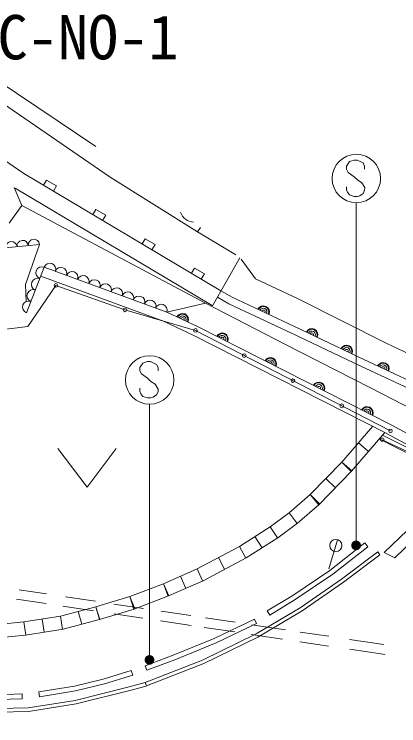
# Model space of a CAD drawing. Units: millimetres, scale not verified. Extents: x 40000 to 680000, y 20000 to 380000.
# Drawn here: x 324516 to 340404, y 285966 to 315345 of the extents above; entities that cross this region are included whole.
import ezdxf
from ezdxf.enums import TextEntityAlignment as Align

# ---------------------------------------------------------------- set-up
doc = ezdxf.new("R2010")
doc.units = ezdxf.units.MM
doc.header["$LTSCALE"] = 1000
doc.linetypes.add('CHAIN', pattern=[18.5, 12, -1.5, 3.5, -1.5])
for name, color, linetype, lineweight in [('M-BGD', 7, 'Continuous', 13), ('M-BMK', 2, 'CHAIN', 13), ('M-STR-STRC', 7, 'Continuous', 13)]:
    doc.layers.add(name, color=color, linetype=linetype, lineweight=lineweight)
doc.styles.add('ＭＳ ゴシック', font='')
doc.styles.get('ＭＳ ゴシック').set_extended_font_data('MS Gothic')

# ---------------------------------------------------------------- blocks, each defined once
blk = doc.blocks.new('filled_dot')
at = {"color": 0, "linetype": 'Continuous', "lineweight": -2, "const_width": 1.25}
blk.add_lwpolyline([(-0.625, 0, 1), (0.625, 0, 1)], format="xyb", close=True, dxfattribs=at)

msp = doc.modelspace()

# ---------------------------------------------------------------- linework, layer by layer
at = {"layer": 'M-BGD'}
for p, q in [((322901, 313230), (327881, 309889)), ((328486, 308620), (322458, 312740)), ((324910, 308770), (322333, 310540)), ((333058, 303920), (324910, 308770)), ((325853, 308500), (325725, 308285)), ((325853, 308500), (326260, 308258)), ((332087, 306359), (328486, 308620)), ((324826, 307445), (324517, 308191)), ((326260, 308258), (326132, 308043)), ((332700, 303318), (324552, 308169)), ((324826, 307445), (324313, 306717)), ((332415, 303417), (324826, 307445)), ((327890, 307288), (327762, 307073)), ((327890, 307288), (328297, 307045)), ((328297, 307045), (328169, 306830)), ((332207, 306538), (332087, 306359)), ((333669, 305406), (332087, 306359)), ((325564, 305841), (322765, 305574)), ((324975, 304184), (325564, 305841)), ((329927, 306075), (329799, 305860)), ((329927, 306075), (330334, 305832)), ((330334, 305832), (330206, 305618)), ((333831, 305280), (332712, 303311)), ((334479, 304421), (333892, 305233)), ((325753, 304900), (325022, 303013)), ((330820, 303043), (325753, 304900)), ((331964, 304862), (331836, 304647)), ((331964, 304862), (332371, 304620)), ((330683, 302668), (325616, 304524)), ((332371, 304620), (332243, 304405)), ((336247, 303594), (334479, 304421)), ((325004, 303477), (324975, 304184)), ((326236, 304149), (325077, 302450)), ((329091, 303135), (326236, 304149)), ((333519, 303661), (333058, 303920)), ((333381, 303394), (332910, 303659)), ((336095, 302453), (333519, 303661)), ((339904, 301746), (336247, 303594)), ((330820, 303043), (332415, 303417)), ((332415, 303417), (335717, 301704)), ((335966, 302182), (333381, 303394)), ((332003, 302290), (329091, 303135)), ((332111, 302440), (330820, 303043)), ((331942, 302078), (330651, 302681)), ((325077, 302450), (323658, 302275)), ((340089, 298385), (332111, 302440)), ((338961, 301091), (336095, 302453)), ((339908, 298029), (331930, 302084)), ((340061, 298141), (332003, 302290)), ((338833, 300820), (335966, 302182)), ((342161, 300690), (339904, 301746)), ((335717, 301704), (339205, 299929)), ((344279, 298589), (338961, 301091)), ((343598, 298578), (338833, 300820)), ((339205, 299929), (343431, 297766)), ((339321, 298327), (338044, 296847)), ((341763, 297474), (340089, 298385)), ((339826, 298070), (338449, 296475)), ((342077, 296777), (339734, 297963)), ((342554, 296588), (339898, 298034)), ((339149, 297286), (338733, 297645)), ((342032, 296576), (339599, 297807)), ((341937, 296720), (339721, 297779)), ((326324, 297416), (327524, 295816)), ((327524, 295816), (328724, 297416)), ((338044, 296847), (336738, 295510)), ((338460, 296488), (338044, 296847)), ((338437, 296463), (338044, 296847)), ((338449, 296475), (337116, 295109)), ((337785, 295794), (337391, 296178)), ((336738, 295510), (335876, 294763)), ((337132, 295125), (336738, 295510)), ((337098, 295094), (336738, 295510)), ((337116, 295109), (336220, 294334)), ((339805, 293116), (341994, 295236)), ((340234, 292905), (342418, 295020)), ((335876, 294763), (335096, 294186)), ((336204, 294321), (335876, 294763)), ((335096, 294186), (333820, 293374)), ((335392, 293722), (335096, 294186)), ((336220, 294334), (335408, 293732)), ((335408, 293732), (334097, 292898)), ((334753, 293316), (334458, 293780)), ((337872, 293649), (337518, 292450)), ((339001, 293515), (337560, 292383)), ((339001, 293515), (339125, 293358)), ((333820, 293374), (332079, 292449)), ((334078, 292888), (333820, 293374)), ((339125, 293358), (337678, 292221)), ((333207, 292426), (332949, 292911)), ((339535, 293148), (338032, 292019)), ((339625, 293028), (338120, 291898)), ((339535, 293148), (339625, 293028)), ((339805, 293116), (340234, 292905)), ((334097, 292898), (332319, 291954)), ((332079, 292449), (330684, 291833)), ((332301, 291945), (332079, 292449)), ((337560, 292383), (336021, 291349)), ((331603, 291638), (331381, 292141)), ((337678, 292221), (336129, 291180)), ((330684, 291833), (329296, 291302)), ((330906, 291330), (330684, 291833)), ((330881, 291320), (330684, 291833)), ((332319, 291954), (330893, 291325)), ((338032, 292019), (336336, 290842)), ((338120, 291898), (336417, 290716)), ((324720, 291581), (325855, 291410)), ((324614, 291192), (325838, 291009)), ((326640, 291293), (327874, 291107)), ((329296, 291302), (327893, 290883)), ((329493, 290788), (329296, 291302)), ((329453, 290775), (329296, 291302)), ((330893, 291325), (329473, 290781)), ((336021, 291349), (334971, 290707)), ((336129, 291180), (335076, 290536)), ((327893, 290883), (326428, 290492)), ((326525, 290905), (327797, 290714)), ((328050, 290356), (327893, 290883)), ((328035, 290352), (327893, 290883)), ((328628, 290994), (329852, 290810)), ((327303, 290156), (327161, 290688)), ((329473, 290781), (328043, 290354)), ((328626, 290590), (329834, 290409)), ((330593, 290699), (331817, 290516)), ((336336, 290842), (334510, 289759)), ((336417, 290716), (334581, 289627)), ((334971, 290707), (335076, 290536)), ((326428, 290492), (324917, 290254)), ((325758, 289830), (325673, 290373)), ((326514, 289948), (326428, 290492)), ((328043, 290354), (326542, 289953)), ((330558, 290300), (331828, 290109)), ((332417, 290425), (333639, 290242)), ((334443, 290368), (332780, 289569)), ((334443, 290368), (334530, 290187)), ((324917, 290254), (323510, 290121)), ((325002, 289711), (324917, 290254)), ((332363, 290029), (333624, 289840)), ((334530, 290187), (332861, 289386)), ((334327, 290139), (335729, 289928)), ((324986, 289708), (323535, 289571)), ((326542, 289953), (324986, 289708)), ((334510, 289759), (332293, 288677)), ((334309, 289737), (335606, 289542)), ((336334, 289837), (337511, 289661)), ((332780, 289569), (331085, 288875)), ((332861, 289386), (331157, 288689)), ((334581, 289627), (332354, 288539)), ((336319, 289435), (337502, 289258)), ((338369, 289532), (339791, 289318)), ((338379, 289126), (339842, 288906)), ((331085, 288875), (329929, 288444)), ((332293, 288677), (329922, 287751)), ((332354, 288539), (329976, 287611)), ((331157, 288689), (329999, 288257)), ((329352, 288244), (328190, 287885)), ((329352, 288244), (329411, 288053)), ((329929, 288444), (329999, 288257)), ((329411, 288053), (328243, 287692)), ((328190, 287885), (327002, 287601)), ((328243, 287692), (327041, 287404)), ((329259, 287574), (329922, 287751)), ((329922, 287751), (329976, 287611)), ((327002, 287601), (325529, 287366)), ((325529, 287366), (325561, 287168)), ((327041, 287404), (325561, 287168)), ((329259, 287574), (327038, 287015)), ((329296, 287428), (327068, 286868)), ((329298, 287429), (329961, 287606)), ((324839, 287285), (323338, 287231)), ((324846, 287085), (323339, 287031)), ((324839, 287285), (324846, 287085)), ((327038, 287015), (325086, 286712)), ((327068, 286868), (325099, 286562)), ((325099, 286562), (322648, 286498)), ((325086, 286712), (322652, 286648))]:
    msp.add_line(p, q, dxfattribs=at)
for centre, radius in [((326236, 304149), 75), ((329091, 303135), 75), ((332003, 302290), 75), ((334018, 301253), 75), ((336032, 300216), 75), ((338047, 299179), 75), ((340061, 298141), 75), ((339721, 297779), 75), ((337801, 293409), 250)]:
    msp.add_circle(centre, radius, dxfattribs=at)
for centre, radius, start, end in [((331976, 307378), 625, 198.9475, 265.5401), ((324398, 305730), 234, 5.4403, 185.4403), ((324864, 305774), 234, 5.4403, 185.4403), ((325331, 305818), 234, 5.4403, 185.4403), ((325984, 304816), 245, 339.8761, 159.8761), ((325662, 304664), 253, 68.8118, 248.8118), ((326444, 304647), 245, 339.8761, 159.8761), ((326905, 304478), 245, 339.8761, 159.8761), ((325479, 304192), 253, 68.8118, 248.8118), ((327366, 304309), 245, 339.8761, 159.8761), ((327826, 304140), 245, 339.8761, 159.8761), ((328287, 303972), 245, 339.8761, 159.8761), ((325296, 303721), 253, 68.8118, 248.8118), ((328747, 303803), 245, 339.8761, 159.8761), ((329208, 303634), 245, 339.8761, 159.8761), ((325114, 303249), 253, 68.8118, 248.8118), ((329669, 303465), 245, 339.8761, 159.8761), ((330129, 303297), 245, 339.8761, 159.8761), ((330590, 303128), 245, 339.8761, 159.8761), ((334807, 303057), 250, 334.8767, 154.8767), ((334807, 303057), 225, 334.8767, 154.8767), ((334807, 303057), 150, 334.8767, 154.8767), ((331466, 302742), 250, 334.9647, 154.9647), ((331466, 302742), 225, 334.9647, 154.9647), ((331466, 302742), 150, 334.9647, 154.9647), ((334807, 303057), 75, 334.8767, 154.8767), ((331466, 302742), 75, 334.9647, 154.9647), ((336811, 302113), 250, 334.579, 154.579), ((336811, 302113), 225, 334.579, 154.579), ((333109, 301934), 250, 333.0559, 153.0559), ((333109, 301934), 225, 333.0559, 153.0559), ((333109, 301934), 150, 333.0559, 153.0559), ((336811, 302113), 150, 334.579, 154.579), ((336811, 302113), 75, 334.579, 154.579), ((333109, 301934), 75, 333.0559, 153.0559), ((338244, 301432), 250, 334.579, 154.579), ((338244, 301432), 225, 334.579, 154.579), ((338244, 301432), 150, 334.579, 154.579), ((338244, 301432), 75, 334.579, 154.579), ((335103, 300920), 250, 333.0559, 153.0559), ((335103, 300920), 225, 333.0559, 153.0559), ((335103, 300920), 150, 333.0559, 153.0559), ((335103, 300920), 75, 333.0559, 153.0559), ((339755, 300717), 250, 334.8046, 154.8046), ((339755, 300717), 225, 334.8046, 154.8046), ((339755, 300717), 150, 334.8046, 154.8046), ((339755, 300717), 75, 334.8046, 154.8046), ((337098, 299906), 250, 333.0559, 153.0559), ((337098, 299906), 225, 333.0559, 153.0559), ((337098, 299906), 150, 333.0559, 153.0559), ((337098, 299906), 75, 333.0559, 153.0559), ((339092, 298892), 250, 333.0559, 153.0559), ((339092, 298892), 225, 333.0559, 153.0559), ((339092, 298892), 150, 333.0559, 153.0559), ((339092, 298892), 75, 333.0559, 153.0559)]:
    msp.add_arc(centre, radius, start, end, dxfattribs=at)
at = {"layer": 'M-BMK'}
msp.add_open_spline([(271196, 288537), (284733, 286612), (298270, 284688), (311761, 282473), (323245, 280588), (334696, 278493), (346175, 276573), (353430, 275359), (360696, 274216), (367962, 273072)], degree=3, knots=[0, 0, 0, 0, 1, 1, 1, 2, 2, 2, 3, 3, 3, 3], dxfattribs=at)
at = {"layer": 'M-STR-STRC'}
for p, q in [((338367, 309260), (338243, 309076)), ((338243, 309076), (338246, 308944)), ((338559, 309326), (338367, 309260)), ((338680, 309323), (338559, 309326)), ((338930, 309205), (338680, 309323)), ((338994, 309073), (338930, 309205)), ((338994, 308944), (338994, 309073)), ((338246, 308944), (338309, 308815)), ((338309, 308815), (338564, 308633)), ((338564, 308633), (338693, 308502)), ((338693, 308502), (338872, 308386)), ((338246, 308096), (338243, 308217)), ((338872, 308386), (338999, 308186)), ((338999, 308186), (338994, 308075)), ((338285, 307993), (338246, 308096)), ((338369, 307883), (338285, 307993)), ((338933, 307943), (338791, 307851)), ((338994, 308075), (338933, 307943)), ((338556, 307822), (338369, 307883)), ((338691, 307822), (338556, 307822)), ((338791, 307851), (338691, 307822)), ((338640, 293415), (338640, 307563)), ((329829, 300941), (329705, 300757)), ((330021, 301007), (329829, 300941)), ((330142, 301005), (330021, 301007)), ((330392, 300886), (330142, 301005)), ((330456, 300754), (330392, 300886)), ((329705, 300757), (329708, 300625)), ((329708, 300625), (329771, 300496)), ((330456, 300625), (330456, 300754)), ((329771, 300496), (330026, 300315)), ((330026, 300315), (330155, 300183)), ((330155, 300183), (330335, 300067)), ((330335, 300067), (330461, 299867)), ((329708, 299777), (329705, 299899)), ((329747, 299675), (329708, 299777)), ((329832, 299564), (329747, 299675)), ((330456, 299756), (330395, 299625)), ((330461, 299867), (330456, 299756)), ((330019, 299504), (329832, 299564)), ((330153, 299504), (330019, 299504)), ((330253, 299533), (330153, 299504)), ((330395, 299625), (330253, 299533)), ((330103, 288685), (330103, 299245))]:
    msp.add_line(p, q, dxfattribs=at)
for centre in [(338650, 308563), (330112, 300244)]:
    msp.add_circle(centre, 1000, dxfattribs=at)

# ---------------------------------------------------------------- block references
at = {"layer": 'M-STR-STRC', "xscale": 160, "yscale": 160, "rotation": 90}
for p in [(338640, 293415), (330103, 288685)]:
    msp.add_blockref('filled_dot', p, dxfattribs=at)

# ---------------------------------------------------------------- texts
at = {"layer": 'M-STR-STRC', "style": 'ＭＳ ゴシック'}
msp.add_text('C-NO-1', height=1833, dxfattribs=at).set_placement((323823, 312932), align=Align.BOTTOM_LEFT)

doc.saveas('drawing.dxf')
